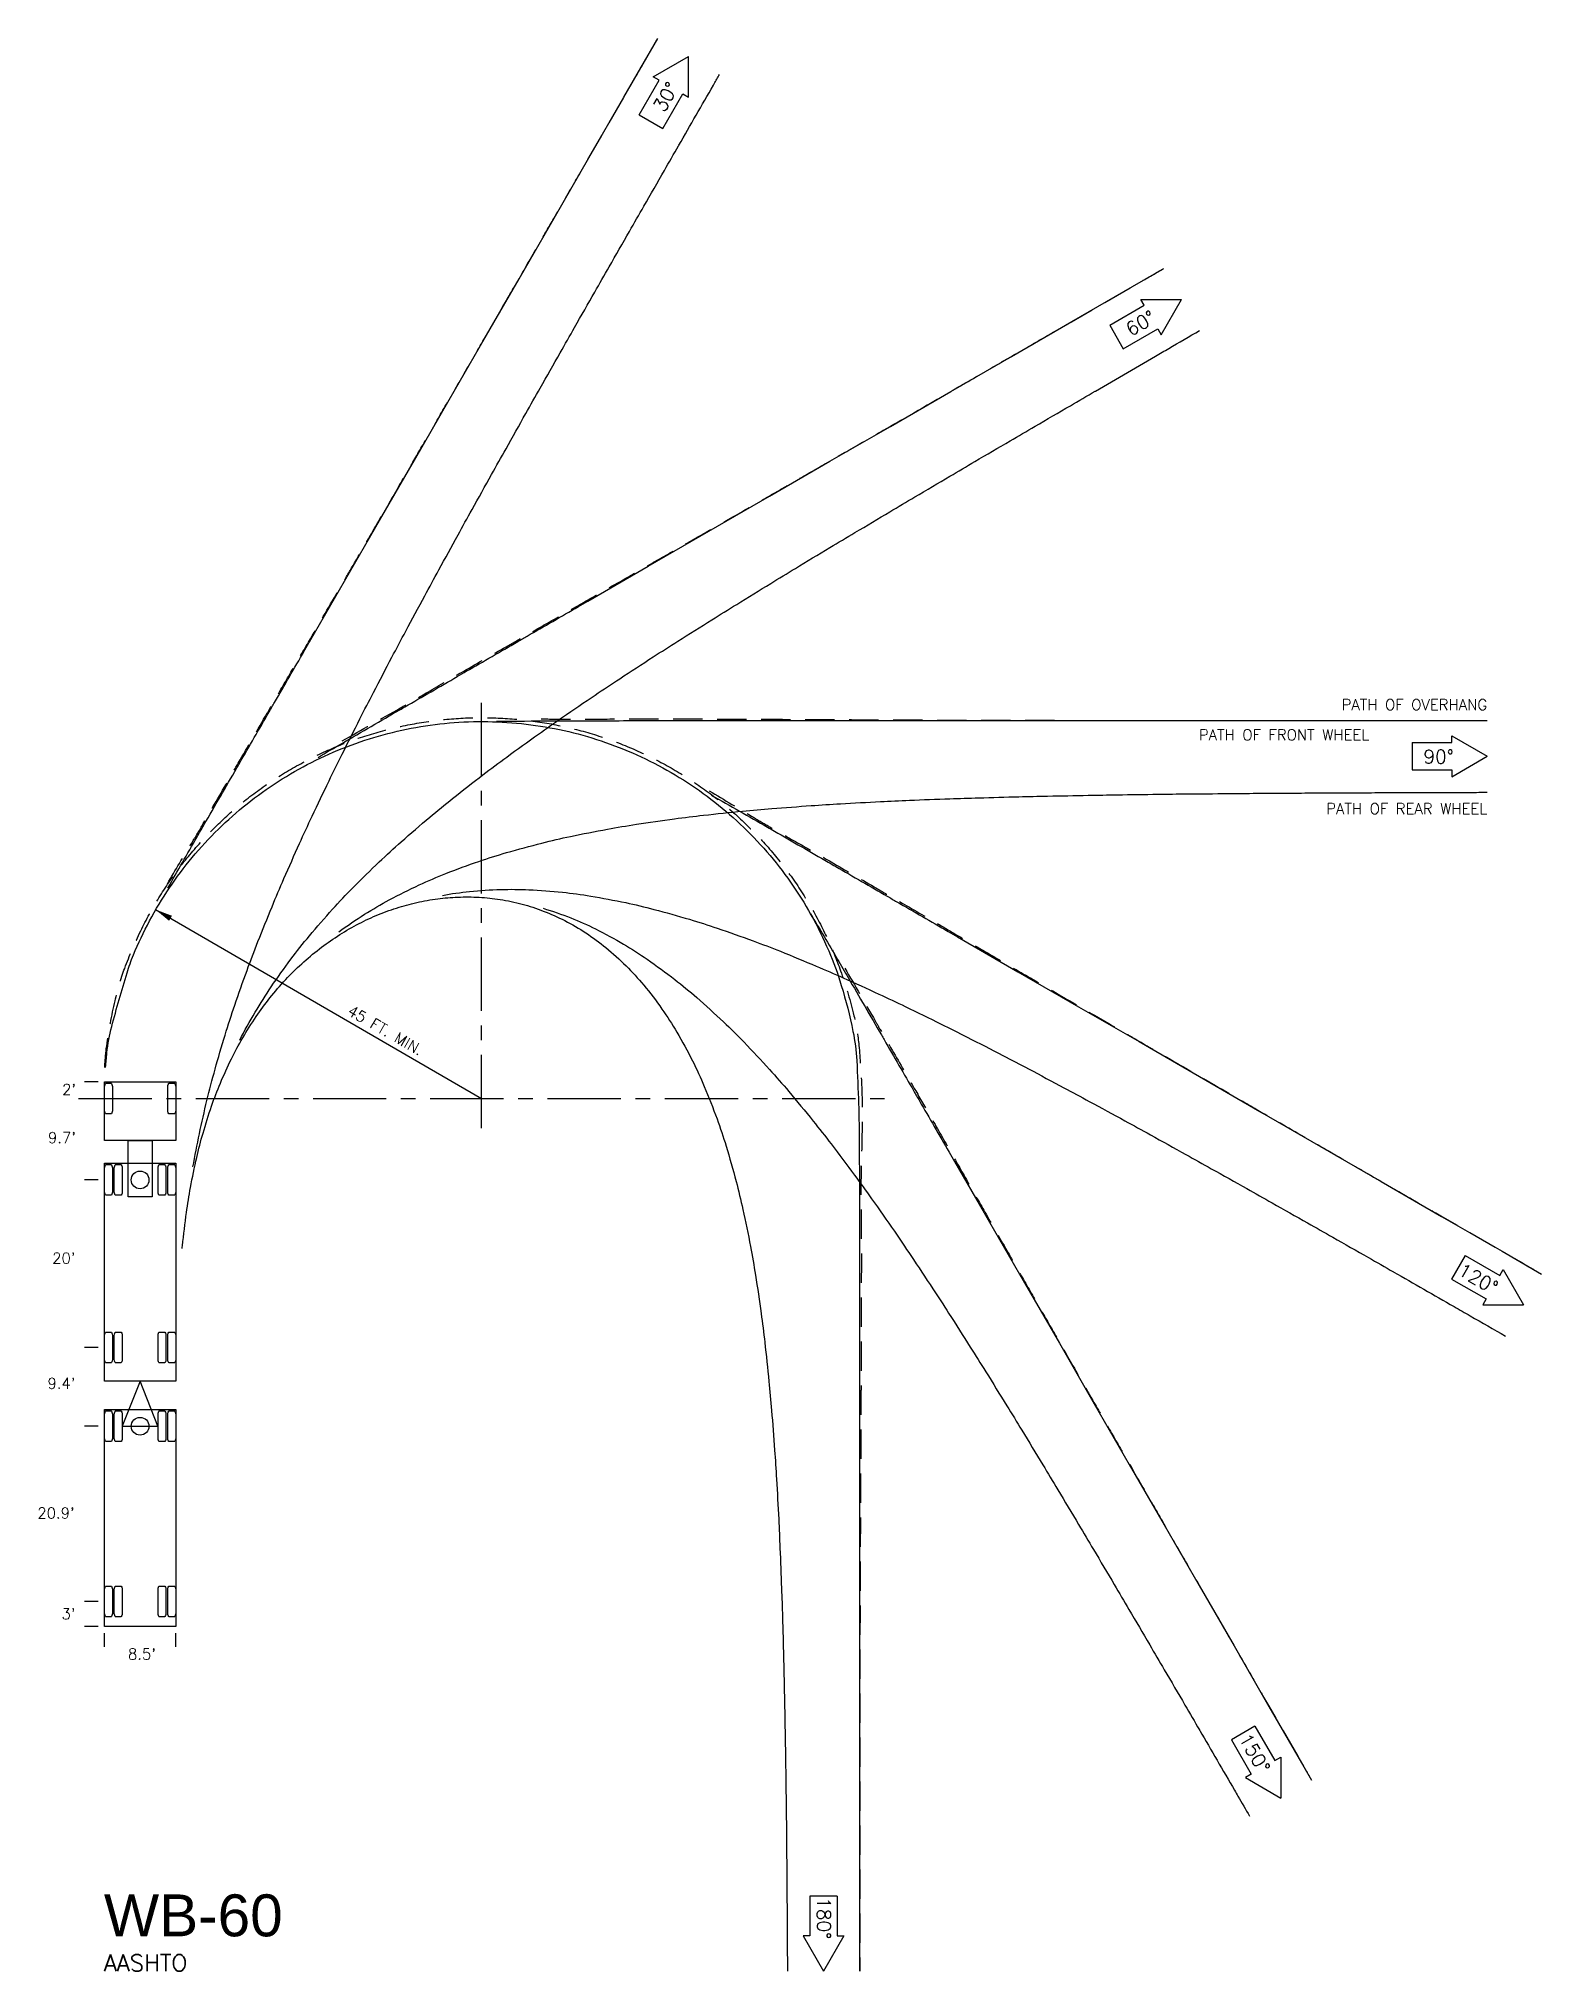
# Model space of a CAD drawing. Extents: x -53 to 127, y -104 to 127.
import ezdxf
from ezdxf.enums import TextEntityAlignment as Align

# ---------------------------------------------------------------- set-up
doc = ezdxf.new("R2010")
doc.units = 0
doc.header["$LTSCALE"] = 7
doc.header["$MEASUREMENT"] = 0
doc.linetypes.add('CENTER', pattern=[2, 1.25, -0.25, 0.25, -0.25])
doc.linetypes.add('DASHED', pattern=[0.75, 0.5, -0.25])
for name, color, linetype in [('DIMS', 1, 'CONTINUOUS'), ('OVERHANG', 2, 'DASHED'), ('TEXT', 4, 'CONTINUOUS'), ('VEHICLE', 7, 'CONTINUOUS'), ('WHEELS', 3, 'CONTINUOUS')]:
    doc.layers.add(name, color=color, linetype=linetype)
doc.styles.add('SANSSERIF', font='SAS_____.pfb', dxfattribs={"height": 2})
doc.styles.get("Standard").update_dxf_attribs({"font": 'ROMANS.shx', "height": 2})

msp = doc.modelspace()

# ---------------------------------------------------------------- linework, layer by layer
at = {"layer": 'DIMS', "linetype": 'CENTER'}
for p, q in [((0, -3.52), (0, 48.13)), ((-48.11, 0), (48.11, 0))]:
    msp.add_line(p, q, dxfattribs=at)
at = {"layer": 'DIMS'}
for p, q in [((-38.93, 22.57), (0, 0)), ((-45.76, 2), (-47.39, 2)), ((-45.76, -9.7), (-47.39, -9.7)), ((-45.76, -29.7), (-47.39, -29.7)), ((-45.76, -39.1), (-47.39, -39.1)), ((-45.76, -60), (-47.39, -60)), ((-45.76, -63), (-47.39, -63)), ((-45, -65.44), (-45, -63.81)), ((-36.5, -65.44), (-36.5, -63.81))]:
    msp.add_line(p, q, dxfattribs=at)
msp.add_solid([(-37.29, 21.22), (-36.94, 21.82), (-38.93, 22.57)], dxfattribs=at)
at = {"layer": 'OVERHANG', "flags": 128}
for points in [[(-37.5, 25.65, -0.00263), (-34.59, 30.5, 0.005504), (-33.21, 32.82, 0.000042), (-30.13, 38.13, 0.000117), (-29.03, 40.04, 0.000117), (-25.57, 46.02, -0.00056), (-24.85, 47.27, -0.000375), (-22.75, 50.88, 0.00009), (-20.65, 54.48, 0.00001), (-17.12, 60.56, 0.000054), (-16.46, 61.7, 0.000092), (-15.07, 64.08, 0.000045), (-12.27, 68.92, 0.000049), (-9.77, 73.22, 0.000072), (-8.08, 76.14, 0.000086), (-6.12, 79.51, 0.000075), (-3.9, 83.36, 0.000037), (-1.43, 87.61, 0.000053), (0.28, 90.58, 0.000025), (2.76, 94.87, 0.000036), (4.46, 97.81, 0.000016), (6.95, 102.12, 0.000024), (8.64, 105.04, 0.000011), (11.14, 109.36, 0.000016), (12.81, 112.26), (16.99, 119.49, 0.000016), (18.32, 121.8, 0.000008), (21.04, 126.5)], [(-16.63, 42.7, 0.000034), (-9.68, 46.62, 0.000671), (-9.34, 46.82, 0.004917), (-6.41, 48.52, -0.003345), (-2.11, 51.03, -0.000265), (2.94, 53.93, -0.000607), (5.15, 55.2, -0.000195), (8.78, 57.27, 0.000387), (12.42, 59.35, 0.000067), (17.54, 62.28, 0.00016), (19.68, 63.51, 0.000084), (23.14, 65.49, 0.000076), (26.94, 67.67, 0.00006), (31.43, 70.25, 0.000098), (34.2, 71.83, 0.000094), (37.74, 73.87, 0.00009), (41.45, 76.01, 0.000042), (45.76, 78.49, 0.000061), (48.7, 80.18, 0.000028), (52.83, 82.56, 0.000037), (55.95, 84.36, 0.000023), (60.88, 87.2, 0.000049), (63.19, 88.54, 0.000013), (66.82, 90.63, -0.000009), (70.44, 92.72), (77.69, 96.9, 0.00004), (78.65, 97.46, 0.000014), (81.46, 99.08)], [(-44.97, 3.72, -0.025569), (-44.74, 6.29, -0.021943), (-43.74, 11.68, -0.03119), (-42.59, 15.55, -0.025903), (-40.68, 20.02, -0.023906), (-38.5, 23.97, -0.024644), (-36.03, 27.58, -0.024399), (-33.15, 31, -0.024619), (-29.99, 34.09, -0.024662), (-26.52, 36.87, -0.024605), (-22.79, 39.29, -0.024505), (-18.84, 41.34, -0.024539), (-14.71, 43, -0.024516), (-10.43, 44.24, -0.024523), (-6.06, 45.05, -0.024521), (-1.62, 45.44, -0.024521), (2.83, 45.38, -0.024522), (7.25, 44.9, -0.024531), (11.61, 43.98, -0.024518), (15.85, 42.64, -0.02453), (19.94, 40.89, -0.0245), (23.85, 38.75, -0.024526), (27.51, 36.24, -0.024488), (30.93, 33.37, -0.024676), (34.03, 30.2, -0.024307), (36.79, 26.76, -0.024039), (39.24, 23.02, -0.024263), (41.33, 19.04, -0.024913), (42.97, 14.98, -0.024594), (44.47, 9.9, -0.036334), (45.06, 6.35, -0.011279), (45.38, 1.59, -0.014153), (45.45, -2.22, -0.004647), (45.35, -7.71, 0.008014), (45.3, -10.89, 0.001551), (45.34, -16.28, -0.002655), (45.35, -19.44, -0.000138), (45.34, -25.69, -0.000375), (45.34, -28, -0.00009), (45.31, -34.33, -0.000254), (45.3, -36.57, -0.000361), (45.28, -40.85, 0.000464), (45.26, -45.13, 0.000099), (45.24, -49.46, 0.000102), (45.22, -53.68, 0.000084), (45.2, -58.97, 0.000137), (45.19, -62.21, 0.000137), (45.18, -66.2, 0.00012), (45.18, -70.74, 0.000066), (45.17, -76.2, 0.000118), (45.16, -79.26, 0.000033), (45.16, -83.81, 0.000038), (45.15, -87.78, 0.000015), (45.15, -93.71, 0.000033), (45.15, -96.3, 0.000025), (45.15, -100.73, 0.000023), (45.15, -104.15)], [(7.14, 45.33, 0.008083), (10.29, 45.29, 0.000888), (15.68, 45.31, -0.001603), (18.66, 45.32, -0.000157), (25.58, 45.31, -0.00074), (27.05, 45.31, -0.000078), (31.59, 45.29, -0.000093), (35.43, 45.27, -0.000066), (39.62, 45.25, 0.000257), (43.82, 45.23, 0.000163), (46.71, 45.21, 0.000086), (52.2, 45.19, 0.000074), (57.26, 45.18, 0.000112), (60.58, 45.17, 0.000137), (64.91, 45.16, 0.000147), (68.96, 45.15, 0.000049), (73.49, 45.14, 0.000057), (77.34, 45.14, 0.000025), (82.89, 45.13, 0.000049), (85.72, 45.13, 0.000037), (90.18, 45.13, 0.000042), (94.1, 45.12, 0.00002), (99.03, 45.12, 0.000028), (102.47, 45.12, 0.000012), (107.51, 45.12, 0.000018), (110.85, 45.12), (119.23, 45.11, 0.000018), (119.3, 45.11, 0.000002), (120.07, 45.11)], [(27.19, 36.72, -0.001357), (32.58, 33.51, 0.003939), (34.44, 32.42, 0.002962), (38.2, 30.28, -0.003141), (41.75, 28.25, -0.000239), (46.88, 25.28, -0.000571), (49.03, 24.03, -0.000074), (53.74, 21.29, -0.000136), (56.3, 19.79, -0.000211), (59.94, 17.67, 0.000796), (63.57, 15.54, 0.000101), (65.54, 14.4, 0.000037), (70.84, 11.31, 0.000024), (76.85, 7.82, 0.000112), (78.12, 7.08, 0.000205), (80.1, 5.93, 0.000077), (85.4, 2.86, 0.000035), (90.77, -0.25, 0.000099), (92.67, -1.36, 0.000046), (95.95, -3.25, 0.000037), (99.95, -5.57, 0.000014), (104.9, -8.43, 0.00003), (107.23, -9.78, 0.000025), (111.42, -12.2, 0.000034), (114.51, -13.98), (121.8, -18.19, 0.000014), (123.13, -18.96, 0.000005), (126.53, -20.92)], [(43.38, 15.58, 0.000086), (47.01, 9.27, 0.000528), (47.6, 8.24, 0.000507), (50.44, 3.35, -0.001021), (51.84, 0.92, -0.000553), (53.71, -2.33, -0.000441), (56.05, -6.43, -0.000246), (58.15, -10.11, 0.000457), (60.24, -13.79, 0.000117), (62.88, -18.41, 0.000197), (64.44, -21.14, 0.000091), (66.56, -24.83, 0.000092), (68.65, -28.48, 0.000067), (71.27, -33.04, 0.00011), (72.86, -35.81, 0.000099), (74.95, -39.45, 0.000098), (77.07, -43.14, 0.000045), (79.59, -47.5, 0.000066), (81.29, -50.46, 0.00003), (83.81, -54.84, 0.000044), (85.51, -57.78, 0.00002), (88.09, -62.26, 0.000031), (89.73, -65.1, 0.000012), (92.1, -69.21, 0.000015), (93.95, -72.42), (98.17, -79.73, 0.000026), (98.32, -79.98, 0.000005), (99.1, -81.34)]]:
    msp.add_lwpolyline(points, format="xyb", dxfattribs=at)
at = {"layer": 'TEXT'}
for p, q in [((20.5, 121.94), (24.72, 124.38)), ((24.72, 119.5), (24.72, 124.38)), ((18.82, 117.41), (21.2, 121.53)), ((21.2, 121.53), (20.5, 121.94)), ((21.64, 115.79), (24.02, 119.91)), ((24.02, 119.91), (24.72, 119.5)), ((18.82, 117.41), (21.64, 115.79)), ((75, 92.31), (79.11, 94.69)), ((79.11, 94.69), (78.71, 95.39)), ((78.71, 95.39), (83.58, 95.39)), ((81.14, 91.17), (83.58, 95.39)), ((75, 92.31), (76.62, 89.5)), ((76.62, 89.5), (80.74, 91.87)), ((80.74, 91.87), (81.14, 91.17)), ((111.09, 42.49), (111.09, 39.24)), ((111.09, 42.49), (115.85, 42.49)), ((115.85, 42.49), (115.85, 43.3)), ((115.85, 43.3), (120.07, 40.86)), ((111.09, 39.24), (115.85, 39.24)), ((115.85, 38.42), (120.07, 40.86)), ((115.85, 39.24), (115.85, 38.42)), ((117.44, -18.71), (115.82, -21.53)), ((117.44, -18.71), (121.56, -21.09)), ((121.56, -21.09), (121.96, -20.39)), ((121.96, -20.39), (124.4, -24.61)), ((115.82, -21.53), (119.93, -23.9)), ((119.93, -23.9), (119.53, -24.61)), ((119.53, -24.61), (124.4, -24.61)), ((92.34, -74.88), (89.52, -76.51)), ((92.34, -74.88), (94.72, -79)), ((89.52, -76.51), (91.9, -80.63)), ((91.9, -80.63), (91.2, -81.03)), ((94.72, -79), (95.42, -78.6)), ((95.42, -78.6), (95.42, -83.47)), ((91.2, -81.03), (95.42, -83.47)), ((42.46, -95.18), (39.21, -95.18)), ((39.21, -95.18), (39.21, -99.93)), ((42.46, -95.18), (42.46, -99.93)), ((39.21, -99.93), (38.39, -99.93)), ((38.39, -99.93), (40.83, -104.15)), ((43.27, -99.93), (40.83, -104.15)), ((42.46, -99.93), (43.27, -99.93))]:
    msp.add_line(p, q, dxfattribs=at)
at = {"layer": 'VEHICLE'}
for points in [[(-36.5, 2), (-36.5, -5), (-45, -5), (-45, 2)], [(-39.33, -5), (-39.33, -11.7), (-42.17, -11.7), (-42.17, -5)], [(-36.5, -7.7), (-36.5, -33.7), (-45, -33.7), (-45, -7.7)], [(-40.75, -33.7), (-42.88, -39.1), (-38.63, -39.1)], [(-36.5, -37.1), (-36.5, -63), (-45, -63), (-45, -37.1)]]:
    msp.add_lwpolyline(points, close=True, dxfattribs=at)
for points in [[(-44.05, -1.32, -0.14), (-44.16, -1.81, -0.24), (-44.23, -1.83), (-44.82, -1.83, -0.24), (-44.88, -1.81, -0.14), (-45, -1.32), (-45, 1.32, -0.14), (-44.88, 1.81, -0.24), (-44.82, 1.83), (-44.23, 1.83, -0.24), (-44.16, 1.81, -0.14), (-44.05, 1.32)], [(-36.5, -1.32, -0.14), (-36.62, -1.81, -0.24), (-36.68, -1.83), (-37.27, -1.83, -0.24), (-37.34, -1.81, -0.14), (-37.45, -1.32), (-37.45, 1.32, -0.14), (-37.34, 1.81, -0.24), (-37.27, 1.83), (-36.68, 1.83, -0.24), (-36.62, 1.81, -0.14), (-36.5, 1.32)], [(-45, -8.38, -0.14), (-44.88, -7.89, -0.24), (-44.82, -7.87), (-44.23, -7.87, -0.24), (-44.16, -7.89, -0.14), (-44.05, -8.38), (-44.05, -11.02, -0.14), (-44.16, -11.51, -0.24), (-44.23, -11.53), (-44.82, -11.53, -0.24), (-44.88, -11.51, -0.14), (-45, -11.02)], [(-43.84, -8.38, -0.14), (-43.72, -7.89, -0.24), (-43.66, -7.87), (-43.07, -7.87, -0.24), (-43, -7.89, -0.14), (-42.89, -8.38), (-42.89, -11.02, -0.14), (-43, -11.51, -0.24), (-43.07, -11.53), (-43.66, -11.53, -0.24), (-43.72, -11.51, -0.14), (-43.84, -11.02)], [(-38.61, -8.38, -0.14), (-38.5, -7.89, -0.24), (-38.43, -7.87), (-37.84, -7.87, -0.24), (-37.78, -7.89, -0.14), (-37.66, -8.38), (-37.66, -11.02, -0.14), (-37.78, -11.51, -0.24), (-37.84, -11.53), (-38.43, -11.53, -0.24), (-38.5, -11.51, -0.14), (-38.61, -11.02)], [(-37.45, -8.38, -0.14), (-37.34, -7.89, -0.24), (-37.27, -7.87), (-36.68, -7.87, -0.24), (-36.62, -7.89, -0.14), (-36.5, -8.38), (-36.5, -11.02, -0.14), (-36.62, -11.51, -0.24), (-36.68, -11.53), (-37.27, -11.53, -0.24), (-37.34, -11.51, -0.14), (-37.45, -11.02)], [(-45, -28.38, -0.14), (-44.88, -27.89, -0.24), (-44.82, -27.87), (-44.23, -27.87, -0.24), (-44.16, -27.89, -0.14), (-44.05, -28.38), (-44.05, -31.02, -0.14), (-44.16, -31.51, -0.24), (-44.23, -31.53), (-44.82, -31.53, -0.24), (-44.88, -31.51, -0.14), (-45, -31.02)], [(-43.84, -28.38, -0.14), (-43.72, -27.89, -0.24), (-43.66, -27.87), (-43.07, -27.87, -0.24), (-43, -27.89, -0.14), (-42.89, -28.38), (-42.89, -31.02, -0.14), (-43, -31.51, -0.24), (-43.07, -31.53), (-43.66, -31.53, -0.24), (-43.72, -31.51, -0.14), (-43.84, -31.02)], [(-38.61, -28.38, -0.14), (-38.5, -27.89, -0.24), (-38.43, -27.87), (-37.84, -27.87, -0.24), (-37.78, -27.89, -0.14), (-37.66, -28.38), (-37.66, -31.02, -0.14), (-37.78, -31.51, -0.24), (-37.84, -31.53), (-38.43, -31.53, -0.24), (-38.5, -31.51, -0.14), (-38.61, -31.02)], [(-37.45, -28.38, -0.14), (-37.34, -27.89, -0.24), (-37.27, -27.87), (-36.68, -27.87, -0.24), (-36.62, -27.89, -0.14), (-36.5, -28.38), (-36.5, -31.02, -0.14), (-36.62, -31.51, -0.24), (-36.68, -31.53), (-37.27, -31.53, -0.24), (-37.34, -31.51, -0.14), (-37.45, -31.02)], [(-45, -37.78, -0.14), (-44.88, -37.29, -0.24), (-44.82, -37.27), (-44.23, -37.27, -0.24), (-44.16, -37.29, -0.14), (-44.05, -37.78), (-44.05, -40.42, -0.14), (-44.16, -40.91, -0.24), (-44.23, -40.93), (-44.82, -40.93, -0.24), (-44.88, -40.91, -0.14), (-45, -40.42)], [(-43.84, -37.78, -0.14), (-43.72, -37.29, -0.24), (-43.66, -37.27), (-43.07, -37.27, -0.24), (-43, -37.29, -0.14), (-42.89, -37.78), (-42.89, -40.42, -0.14), (-43, -40.91, -0.24), (-43.07, -40.93), (-43.66, -40.93, -0.24), (-43.72, -40.91, -0.14), (-43.84, -40.42)], [(-38.61, -37.78, -0.14), (-38.5, -37.29, -0.24), (-38.43, -37.27), (-37.84, -37.27, -0.24), (-37.78, -37.29, -0.14), (-37.66, -37.78), (-37.66, -40.42, -0.14), (-37.78, -40.91, -0.24), (-37.84, -40.93), (-38.43, -40.93, -0.24), (-38.5, -40.91, -0.14), (-38.61, -40.42)], [(-37.45, -37.78, -0.14), (-37.34, -37.29, -0.24), (-37.27, -37.27), (-36.68, -37.27, -0.24), (-36.62, -37.29, -0.14), (-36.5, -37.78), (-36.5, -40.42, -0.14), (-36.62, -40.91, -0.24), (-36.68, -40.93), (-37.27, -40.93, -0.24), (-37.34, -40.91, -0.14), (-37.45, -40.42)], [(-45, -58.68, -0.14), (-44.88, -58.19, -0.24), (-44.82, -58.17), (-44.23, -58.17, -0.24), (-44.16, -58.19, -0.14), (-44.05, -58.68), (-44.05, -61.32, -0.14), (-44.16, -61.81, -0.24), (-44.23, -61.83), (-44.82, -61.83, -0.24), (-44.88, -61.81, -0.14), (-45, -61.32)], [(-43.84, -58.68, -0.14), (-43.72, -58.19, -0.24), (-43.66, -58.17), (-43.07, -58.17, -0.24), (-43, -58.19, -0.14), (-42.89, -58.68), (-42.89, -61.32, -0.14), (-43, -61.81, -0.24), (-43.07, -61.83), (-43.66, -61.83, -0.24), (-43.72, -61.81, -0.14), (-43.84, -61.32)], [(-38.61, -58.68, -0.14), (-38.5, -58.19, -0.24), (-38.43, -58.17), (-37.84, -58.17, -0.24), (-37.78, -58.19, -0.14), (-37.66, -58.68), (-37.66, -61.32, -0.14), (-37.78, -61.81, -0.24), (-37.84, -61.83), (-38.43, -61.83, -0.24), (-38.5, -61.81, -0.14), (-38.61, -61.32)], [(-37.45, -58.68, -0.14), (-37.34, -58.19, -0.24), (-37.27, -58.17), (-36.68, -58.17, -0.24), (-36.62, -58.19, -0.14), (-36.5, -58.68), (-36.5, -61.32, -0.14), (-36.62, -61.81, -0.24), (-36.68, -61.83), (-37.27, -61.83, -0.24), (-37.34, -61.81, -0.14), (-37.45, -61.32)]]:
    msp.add_lwpolyline(points, format="xyb", close=True, dxfattribs=at)
for centre in [(-40.75, -9.7), (-40.75, -39.1)]:
    msp.add_circle(centre, 1.06, dxfattribs=at)
at = {"layer": 'WHEELS', "flags": 128}
for points in [[(-37.44, 25.12, -0.000203), (-33.95, 31.24, -0.000874), (-33.13, 32.66, -0.000013), (-29.21, 39.46, -0.00016), (-28.89, 40.01, -0.000005), (-25.35, 46.15, -0.000029), (-24.69, 47.29, -0.000001), (-21.16, 53.41, -0.000005), (-20.51, 54.53), (-16.34, 61.76), (-12.17, 68.98), (-8, 76.2), (-3.84, 83.41), (0.33, 90.63), (4.5, 97.85), (8.66, 105.07), (12.83, 112.28), (17, 119.5), (21.04, 126.5)], [(-34.44, -8.14, -0.008411), (-33.67, -4.2, -0.007831), (-32.77, -0.22, -0.008296), (-31.8, 3.51, -0.006582), (-30.6, 7.59, -0.007466), (-29.45, 11.16, -0.005305), (-27.99, 15.3, -0.006325), (-26.68, 18.74, -0.004152), (-25, 22.91, -0.005138), (-23.58, 26.26, -0.003179), (-21.72, 30.45, -0.004048), (-20.21, 33.72, -0.002394), (-18.2, 37.91, -0.003116), (-16.63, 41.12, -0.001779), (-14.51, 45.32, -0.002357), (-12.89, 48.48, -0.001309), (-10.69, 52.68, -0.00176), (-9.03, 55.8, -0.000952), (-6.77, 60.01, -0.001296), (-5.09, 63.09, -0.000682), (-2.8, 67.27, -0.000938), (-1.13, 70.29, -0.000501), (1.21, 74.49, -0.000687), (2.93, 77.55, -0.000358), (5.29, 81.76, -0.000495), (7.01, 84.8, -0.000254), (9.4, 89.02, -0.000355), (11.12, 92.04, -0.00018), (13.53, 96.26, -0.000253), (15.24, 99.27, -0.000127), (17.67, 103.5, -0.000179), (19.38, 106.49, -0.00009), (21.84, 110.78, -0.000131), (23.53, 113.72, -0.000059), (23.57, 113.78, -0.000001), (27.68, 120.94, -0.000121), (27.78, 121.11, -0.000018), (28.43, 122.23)], [(-19.5, 40.72, -0.002966), (-16.58, 42.44, -0.000046), (-9.75, 46.41, -0.000512), (-9.14, 46.76, -0.000016), (-2.89, 50.37, -0.000094), (-1.81, 51, -0.000003), (4.33, 54.54, -0.000017), (5.45, 55.19, -0.000001), (11.58, 58.73, -0.000003), (12.69, 59.37), (19.92, 63.55), (27.15, 67.72), (34.37, 71.89), (41.59, 76.06), (48.81, 80.23), (56.04, 84.4), (63.26, 88.57), (70.48, 92.74), (77.7, 96.91), (81.46, 99.07)], [(-28.86, 6.98, -0.014306), (-27.02, 10.31, -0.015062), (-25.09, 13.35, -0.012022), (-22.76, 16.63, -0.013493), (-20.54, 19.43, -0.009658), (-17.77, 22.61, -0.011404), (-15.32, 25.2, -0.007523), (-12.2, 28.25, -0.009243), (-9.58, 30.65, -0.005732), (-6.18, 33.59, -0.007265), (-3.44, 35.83, -0.004297), (0.18, 38.65, -0.00558), (3.01, 40.77, -0.003181), (6.79, 43.5, -0.004209), (9.68, 45.52, -0.002332), (13.58, 48.17, -0.003131), (16.5, 50.12, -0.001696), (20.5, 52.71, -0.002307), (23.44, 54.6, -0.001221), (27.51, 57.15, -0.00168), (30.47, 58.99, -0.000867), (34.54, 61.49, -0.001204), (37.47, 63.28, -0.000633), (41.6, 65.77, -0.000874), (44.59, 67.56, -0.000449), (48.75, 70.04, -0.000626), (51.74, 71.81, -0.000317), (55.92, 74.28, -0.000446), (58.9, 76.04, -0.000224), (63.11, 78.5, -0.000316), (66.09, 80.24, -0.000158), (70.3, 82.7, -0.000223), (73.28, 84.44, -0.000111), (73.31, 84.45, 0), (80.48, 88.62, -0.000234), (82.04, 89.53, -0.000099), (85.73, 91.67)], [(-44.87, 3.72, -0.007708), (-44.72, 5.46, -0.040534), (-44.14, 8.61, -0.008252), (-42.31, 15.02, -0.024224), (-41.55, 17.15, -0.025382), (-39.62, 21.21, -0.024816), (-37.25, 25.14, -0.025543), (-34.53, 28.77, -0.025199), (-31.41, 32.15, -0.025552), (-27.99, 35.18, -0.025387), (-24.26, 37.85, -0.025546), (-20.29, 40.13, -0.025472), (-16.09, 42, -0.025542), (-11.73, 43.42, -0.025509), (-7.25, 44.4, -0.02554), (-2.69, 44.92, -0.025526), (1.9, 44.96, -0.025539), (6.47, 44.54, -0.025533), (10.98, 43.66, -0.025539), (15.36, 42.32, -0.025536), (19.6, 40.54, -0.025539), (23.62, 38.34, -0.025538), (27.4, 35.74, -0.025539), (30.9, 32.76, -0.025538), (34.08, 29.45, -0.025539), (36.9, 25.83, -0.025538), (39.33, 21.94, -0.025539), (41.45, 17.64, -0.027883), (42.96, 13.52, -0.023194), (44.35, 8.03, -0.037313), (44.8, 4.54, -0.005121), (45.02, -0.64, -0.007), (45.09, -4.44, -0.000134), (45.13, -11.9, -0.000819), (45.13, -13.12, -0.000018), (45.14, -20.73, -0.000151), (45.14, -21.61, -0.000005), (45.14, -28.71, -0.000028), (45.14, -30.01, -0.000001), (45.14, -37.09, -0.000005), (45.14, -38.38), (45.14, -46.73), (45.14, -55.08), (45.14, -63.42), (45.14, -71.76), (45.14, -80.1), (45.14, -88.44), (45.14, -96.77), (45.14, -104.15)], [(1.78, 45.04, -0.000431), (8.47, 45.09, -0.001371), (10.56, 45.1, -0.000022), (18.41, 45.11, -0.000254), (19.09, 45.11, -0.000009), (26.19, 45.11, -0.000047), (27.51, 45.11, -0.000002), (34.58, 45.11, -0.000009), (35.88, 45.11, 0), (42.94, 45.11, -0.000002), (44.22, 45.11), (52.56, 45.11), (60.9, 45.11), (69.23, 45.11), (77.57, 45.11), (85.9, 45.11), (94.24, 45.11), (102.57, 45.11), (110.9, 45.11), (119.24, 45.11), (120.07, 45.11)], [(-17.03, 19.91, -0.016758), (-13.95, 22, -0.018275), (-11, 23.72, -0.013573), (-7.44, 25.5, -0.015641), (-4.26, 26.86, -0.010604), (-0.32, 28.31, -0.012792), (3, 29.36, -0.008085), (7.22, 30.5, -0.010115), (10.62, 31.29, -0.006059), (15.04, 32.16, -0.007799), (18.49, 32.74, -0.004484), (23.05, 33.4, -0.005898), (26.52, 33.82, -0.003286), (31.17, 34.31, -0.004395), (34.66, 34.62, -0.002388), (39.37, 34.97, -0.003237), (42.86, 35.19, -0.001724), (47.62, 35.45, -0.002364), (51.1, 35.61, -0.001235), (55.9, 35.79, -0.00171), (59.37, 35.9, -0.000875), (64.16, 36.03, -0.001219), (67.59, 36.11, -0.000635), (72.42, 36.2, -0.000881), (75.91, 36.26, -0.000449), (80.76, 36.33, -0.000628), (84.23, 36.37, -0.000315), (89.11, 36.41, -0.000445), (92.56, 36.44, -0.000222), (97.45, 36.47, -0.000314), (100.89, 36.49, -0.000156), (105.81, 36.51, -0.000224), (109.23, 36.53, -0.000106), (109.31, 36.53, -0.000001), (117.57, 36.55, -0.000221), (118.04, 36.55, -0.000051), (120.07, 36.56)], [(27.46, 36.23, -0.000079), (34.16, 32.39, -0.000657), (34.97, 31.93, -0.000017), (41.4, 28.22, -0.000121), (42.31, 27.7, -0.000004), (48.45, 24.15, -0.000022), (49.58, 23.5, -0.000001), (55.71, 19.96, -0.000004), (56.82, 19.32), (64.05, 15.14), (71.28, 10.97), (78.5, 6.8), (85.72, 2.63), (92.94, -1.54), (100.17, -5.71), (107.39, -9.88), (114.61, -14.05), (121.83, -18.22), (126.53, -20.93)], [(-35.73, -17.89, -0.001054), (-35.7, -17.55, -0.007173), (-35.21, -13.59, -0.012105), (-34.73, -10.6, -0.010029), (-33.99, -7.02, -0.014389), (-33.24, -4.12, -0.012665), (-32.22, -0.89, -0.016342), (-31.17, 1.84, -0.014986), (-29.85, 4.74, -0.017993), (-28.5, 7.25, -0.016967), (-26.89, 9.8, -0.019377), (-25.25, 12.02, -0.018623), (-23.37, 14.2, -0.020529), (-21.46, 16.09, -0.019989), (-19.34, 17.87, -0.021483), (-17.2, 19.39, -0.021103), (-14.9, 20.74, -0.022268), (-12.58, 21.85, -0.022004), (-10.14, 22.75, -0.022912), (-7.73, 23.41, -0.022347), (-5.21, 23.85, -0.02382), (-2.82, 24.05, -0.022331), (-0.26, 24.03, -0.026465), (2.22, 23.77, -0.024431), (4.86, 23.21, -0.027969), (7.38, 22.39, -0.026237), (9.95, 21.24, -0.026858), (12.46, 19.78, -0.02629), (14.85, 18.02, -0.0236), (17.26, 15.85, -0.024473), (19.37, 13.55, -0.019386), (21.55, 10.69, -0.021382), (23.32, 7.95, -0.015216), (25.19, 4.51, -0.017756), (26.6, 1.46, -0.011597), (28.12, -2.42, -0.01418), (29.2, -5.66, -0.008672), (30.4, -9.87, -0.010996), (31.21, -13.22, -0.006402), (32.12, -17.64, -0.008343), (32.71, -21.06, -0.004681), (33.39, -25.63, -0.006226), (33.82, -29.08, -0.003397), (34.32, -33.74, -0.004588), (34.63, -37.21, -0.002449), (34.99, -41.94, -0.003352), (35.22, -45.41, -0.001752), (35.48, -50.19, -0.002423), (35.63, -53.65, -0.001238), (35.82, -58.42, -0.001726), (35.93, -61.85, -0.000899), (36.06, -66.67, -0.001247), (36.14, -70.15, -0.000635), (36.23, -75, -0.000889), (36.29, -78.46, -0.000446), (36.36, -83.34, -0.00063), (36.4, -86.79, -0.000314), (36.44, -91.67, -0.000445), (36.47, -95.12, -0.00022), (36.5, -100.01, -0.000313), (36.52, -103.45, -0.000154), (36.52, -103.49, -0.000001), (36.52, -104.15, -0.000326)], [(-4.66, 24.26, -0.021935), (-1.42, 24.72, -0.01717), (2.31, 24.96, -0.019174), (5.66, 24.93, -0.013535), (9.67, 24.63, -0.01593), (13.05, 24.17, -0.010364), (17.22, 23.39, -0.012736), (20.58, 22.59, -0.007784), (24.84, 21.4, -0.009893), (28.14, 20.34, -0.005767), (32.43, 18.83, -0.00752), (35.68, 17.58, -0.004229), (39.97, 15.81, -0.005623), (43.17, 14.42, -0.003076), (47.45, 12.48, -0.004151), (50.6, 10.99, -0.002222), (54.87, 8.9, -0.003038), (57.98, 7.34, -0.001592), (62.24, 5.15, -0.0022), (65.32, 3.54, -0.001127), (69.54, 1.3, -0.001569), (72.56, -0.33, -0.000819), (76.8, -2.64, -0.001135), (79.85, -4.31, -0.000579), (84.09, -6.67, -0.00081), (87.12, -8.36, -0.000407), (91.37, -10.74, -0.000574), (94.38, -12.44, -0.000287), (98.63, -14.84, -0.000406), (101.62, -16.54, -0.000201), (105.88, -18.96, -0.000286), (108.87, -20.67, -0.000141), (108.9, -20.69, -0.000001), (116.1, -24.81, -0.000298), (118.04, -25.92, -0.000137), (122.25, -28.34)], [(7.36, 22.72, -0.020564), (10.66, 21.57, -0.022136), (13.62, 20.25, -0.016486), (16.97, 18.43, -0.018814), (19.78, 16.63, -0.012748), (23.08, 14.22, -0.015296), (25.71, 12.05, -0.009629), (28.9, 9.16, -0.012026), (31.35, 6.73, -0.00716), (34.39, 3.47, -0.009221), (36.68, 0.86, -0.005264), (39.59, -2.67, -0.006938), (41.74, -5.41, -0.003837), (44.54, -9.14, -0.005146), (46.58, -11.96, -0.002777), (49.29, -15.83, -0.003774), (51.24, -18.71, -0.001998), (53.88, -22.69, -0.002747), (55.77, -25.6, -0.001426), (58.36, -29.66, -0.00198), (60.2, -32.59, -0.001005), (62.72, -36.66, -0.001407), (64.51, -39.57, -0.000728), (67.01, -43.7, -0.001014), (68.8, -46.68, -0.000515), (71.29, -50.84, -0.000722), (73.06, -53.81, -0.000361), (75.55, -58, -0.000511), (77.3, -60.97, -0.000254), (79.77, -65.18, -0.00036), (81.51, -68.15, -0.000178), (83.98, -72.37, -0.000253), (85.71, -75.34, -0.000124), (85.74, -75.39, -0.000001), (89.9, -82.54, -0.000263), (90.31, -83.25, -0.000079), (91.69, -85.62)], [(39.29, 22.07, -0.000678), (42.5, 16.62, -0.001702), (43.77, 14.45, -0.000026), (47.74, 7.61, -0.000317), (48.06, 7.04, -0.000011), (51.62, 0.89, -0.000058), (52.28, -0.26, -0.000002), (55.83, -6.39, -0.000011), (56.47, -7.51, 0), (60.01, -13.64, -0.000002), (60.65, -14.75), (64.82, -21.98), (68.99, -29.2), (73.16, -36.43), (77.33, -43.65), (81.5, -50.87), (85.67, -58.09), (89.84, -65.31), (94.01, -72.54), (98.18, -79.76), (99.1, -81.35)]]:
    msp.add_lwpolyline(points, format="xyb", dxfattribs=at)

# ---------------------------------------------------------------- texts
at = {"layer": 'TEXT'}
for s, rotation, p in [('30%%d', 60, (21.81, 117.58)), ('60%%d', 30, (77.52, 90.94)), ('120%%d', 330, (116.4, -20.94)), ('150%%d', 300, (90.34, -76.35)), ('180%%d', 270, (40.07, -95.29))]:
    msp.add_text(s, height=1.625, rotation=rotation, dxfattribs=at).set_placement(p)
for s, p in [('PATH OF OVERHANG', (120.07, 46.36)), ('PATH OF FRONT WHEEL', (105.98, 42.77)), ('PATH OF REAR WHEEL', (120.07, 33.95)), ("2'", (-48.4, 0.44)), ("9.7'", (-48.41, -5.3)), ("20'", (-48.46, -19.69)), ("9.4'", (-48.46, -34.63)), ("20.9'", (-48.57, -50.11)), ("3'", (-48.46, -62.14)), ("8.5'", (-38.86, -66.94))]:
    msp.add_text(s, height=1.3, dxfattribs=at).set_placement(p, align=Align.RIGHT)
for s, height, p in [('90%%d', 1.625, (112.44, 40)), ('AASHTO', 2, (-45.07, -104.15))]:
    msp.add_text(s, height=height, dxfattribs=at).set_placement(p)
msp.add_text('45 FT. MIN.', height=1.3, rotation=330, dxfattribs=at).set_placement((-7.45, 5.09), align=Align.RIGHT)
at = {"layer": 'TEXT', "style": 'SANSSERIF'}
msp.add_text('WB-60', height=5, dxfattribs=at).set_placement((-45.07, -99.97))

doc.saveas('drawing.dxf')
